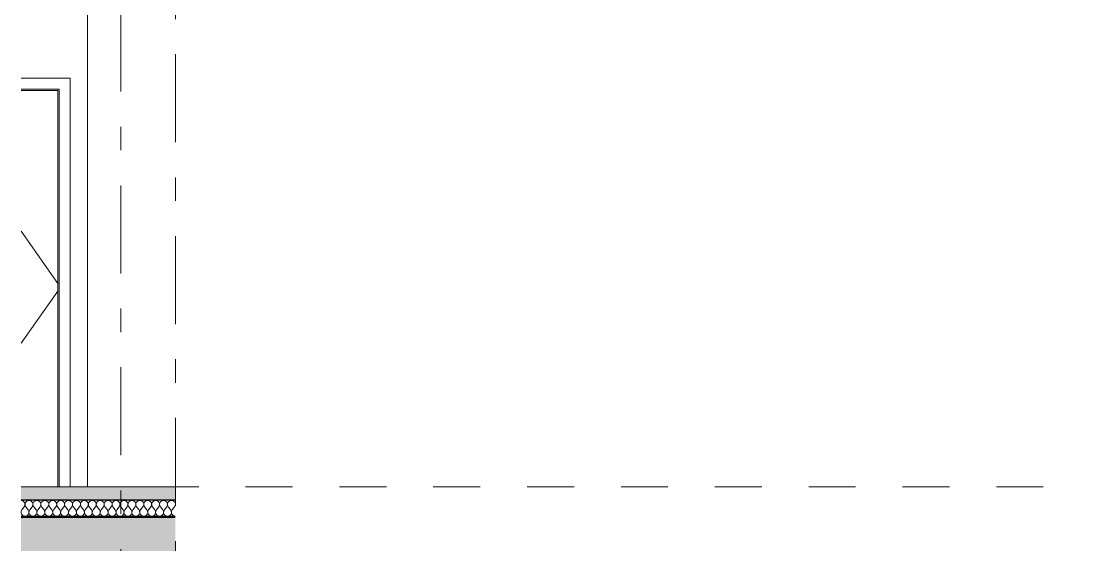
# Model space of a CAD drawing. Header units: millimetres. Extents: x -48147 to 1428745, y -495156 to 18123.
# Drawn here: x 1374573 to 1380907, y -490248 to -487097 of the extents above; entities that cross this region are included whole.
import ezdxf
from ezdxf.enums import TextEntityAlignment as Align

# ---------------------------------------------------------------- set-up
doc = ezdxf.new("R2010")
doc.units = ezdxf.units.MM
doc.header["$MEASUREMENT"] = 0
for name, pattern in [('Dashed', [2822.222233, 1411.111116, -1411.111116]), ('Double Dashed', [1093.611073, 529.166651, -211.666656, 141.111112, -211.666656]), ('Hidden Line', [55, 45, -10]), ('Wipeout_Contour', [1000, 0, -1000])]:
    doc.linetypes.add(name, pattern=pattern)
for name, color, linetype, lineweight, true_color in [('0_Pen_No__103', 7, 'Continuous', 15, 0xa6a6a6), ('0_Pen_No__105', 7, 'Continuous', 15, 0xa6a6a6), ('A-230-M_FLOOR.IFC Import_Pen_No__109', 7, 'Continuous', 15, 0xa6a6a6), ('A-230-M_FLOOR.IFC Import_Pen_No__29', 7, 'Continuous', 50, 0x2a2a2a), ('New_A-15-MG_Structural_Grid_Phase_2_Pen_No__222', 7, 'Continuous', 13, 0x65af33), ('New_A-20-M_Floor_Slab_Pen_No__107', 7, 'Continuous', 15, 0xa6a6a6), ('New_A-20-M_Floor_Slab_Pen_No__109', 7, 'Continuous', 15, 0xa6a6a6), ('New_A-20-M_Floor_Slab_Pen_No__162', 7, 'Continuous', 0, 0xe47200), ('New_ArchiCAD Doors_Pen_No__63', 7, 'Continuous', 20, 0x606060)]:
    doc.layers.add(name, color=color, linetype=linetype, lineweight=lineweight, true_color=true_color)
for name, color, linetype in [('A-230-M_FLOOR.IFC Import', 7, 'Continuous'), ('A-95-P_Drawing', 7, 'Continuous'), ('New_A-15-MG_Structural_Grid_Phase_2', 7, 'Continuous'), ('New_A-20-M_Floor_Slab', 7, 'Continuous'), ('New_A-25-M_Wall_Int', 7, 'Continuous'), ('New_A-30-M_Stair', 7, 'Continuous'), ('New_ArchiCAD Doors', 7, 'Continuous'), ('S-280-M_COLUMN.IFC Import', 7, 'Continuous')]:
    doc.layers.add(name, color=color, linetype=linetype)
for name, color, linetype, lineweight in [('A-230-M_FLOOR.IFC Import_Pen_No__89', 8, 'Continuous', 20), ('A-95-P_Drawing_Pen_No__1', 7, 'Continuous', 13), ('New_A-20-M_Floor_Slab_Pen_No__1', 7, 'Continuous', 13), ('New_A-25-M_Wall_Int_Pen_No__87', 8, 'Continuous', 20), ('New_A-25-M_Wall_Int_Pen_No__93', 8, 'Continuous', 13), ('New_A-30-M_Stair_Pen_No__1', 7, 'Continuous', 13), ('New_ArchiCAD Doors_Pen_No__3', 7, 'Continuous', 18), ('S-280-M_COLUMN.IFC Import_Pen_No__88', 8, 'Continuous', 20)]:
    doc.layers.add(name, color=color, linetype=linetype, lineweight=lineweight)
doc.styles.add('GENERATED_STYLE_2', font='')
doc.styles.get('GENERATED_STYLE_2').set_extended_font_data('Swis721 BT')
pattern_1 = [(0, (1341556.5, -489898.95), (0, 779.423), [48.75, -401.25]), (0, (1341781.5, -489509.24), (0, 779.423), [48.75, -401.25]), (60, (1341556.5, -489898.95), (-675, 389.711), [48.75, -401.25]), (60, (1342006.5, -489898.95), (-675, 389.711), [48.75, -401.25]), (120, (1341605.3, -489898.95), (675, 389.711), [48.75, -401.25]), (120, (1342055.3, -489898.95), (675, 389.711), [48.75, -401.25]), (0, (1341556.51, -489823.95), (0, 150), [0, -150, 0, -225]), (45, (1341631.51, -489823.95), (-106.066, 106.066), [0, -112.5, 0, -187.5])]

# ---------------------------------------------------------------- blocks, each defined once
blk = doc.blocks.new('Section Elem_13_2', base_point=(1341556.5, -489899))
at = {"color": 254, "linetype": 'Wipeout_Contour', "lineweight": 0, "ltscale": 5842878.775057726}
blk.add_wipeout([(1376099.1, -490078.5), (1376009.5, -490078.5), (1376009.5, -490079), (1376098.3, -490079)], dxfattribs=at).dxf.layer = 'New_A-30-M_Stair'
at = {"layer": 'New_A-30-M_Stair_Pen_No__1', "linetype": 'Continuous'}
for p, q in [((1376009.5, -490079), (1376009.5, -490078.5)), ((1376098.3, -490079), (1376099.1, -490078.5))]:
    blk.add_line(p, q, dxfattribs=at)
blk = doc.blocks.new('Section Elem_17_2', base_point=(1341556.5, -489899))
at = {"color": 254, "linetype": 'Wipeout_Contour', "lineweight": 0, "ltscale": 13146805.05219246}
blk.add_wipeout([(1375523.4, -486899), (1374988.5, -486899), (1374988.5, -489899), (1375609.5, -489899), (1375609.5, -488771.3), (1379089.5, -486673.9), (1380410.6, -486674), (1381032.6, -486299), (1375523.4, -486299)], dxfattribs=at).dxf.layer = 'New_A-25-M_Wall_Int'
blk = doc.blocks.new('Section Elem_68_2', base_point=(1341556.5, -489899))
at = {"color": 254, "linetype": 'Wipeout_Contour', "lineweight": 0, "ltscale": 10247065.73238845}
blk.add_wipeout([(1379089.5, -486673.9), (1375609.5, -488771.3), (1375609.5, -489899), (1384049.5, -489899), (1384049.5, -484649), (1383769.5, -484649), (1380410.6, -486674)], dxfattribs=at).dxf.layer = 'New_A-25-M_Wall_Int'
at = {"layer": 'New_A-25-M_Wall_Int_Pen_No__93', "linetype": 'Continuous'}
for p, q in [((1375609.5, -488771.3), (1379089.5, -486673.9)), ((1375609.5, -489899), (1375609.5, -488771.3))]:
    blk.add_line(p, q, dxfattribs=at)
blk = doc.blocks.new('Section Elem_77_2', base_point=(1341556.5, -489899))
at = {"color": 254, "linetype": 'Wipeout_Contour', "lineweight": 0, "ltscale": 8753240.834238363}
blk.add_wipeout([(1374573.5, -486899), (1374573.5, -487441), (1374868.2, -487441), (1374868.2, -489899), (1374973.5, -489899), (1374973.5, -486899)], dxfattribs=at).dxf.layer = 'New_A-25-M_Wall_Int'
blk = doc.blocks.new('Section Elem_78_2', base_point=(1341556.5, -489899))
at = {"color": 254, "linetype": 'Wipeout_Contour', "lineweight": 0, "ltscale": 5836420.260635602}
blk.add_wipeout([(1374868.2, -487441), (1374802.2, -487507), (1374802.2, -489899), (1374868.2, -489899)], dxfattribs=at).dxf.layer = 'New_ArchiCAD Doors'
at = {"color": 254, "linetype": 'Wipeout_Contour', "lineweight": 0, "ltscale": 5834302.774675481}
blk.add_wipeout([(1374573.5, -487441), (1374573.5, -487507), (1374802.2, -487507), (1374868.2, -487441)], dxfattribs=at).dxf.layer = 'New_ArchiCAD Doors'
at = {"layer": 'New_ArchiCAD Doors_Pen_No__63', "linetype": 'Continuous'}
for p, q in [((1374868.2, -487441), (1374573.5, -487441)), ((1374868.2, -489899), (1374868.2, -487441))]:
    blk.add_line(p, q, dxfattribs=at)
at = {"color": 254, "linetype": 'Wipeout_Contour', "lineweight": 0, "ltscale": 5836309.418968814}
blk.add_wipeout([(1374795.2, -487514), (1374795.2, -489899), (1374802.2, -489899), (1374802.2, -487514)], dxfattribs=at).dxf.layer = 'New_ArchiCAD Doors'
at = {"color": 254, "linetype": 'Wipeout_Contour', "lineweight": 0, "ltscale": 7292963.515668019}
blk.add_wipeout([(1374573.5, -487514), (1374795.2, -487514), (1374802.2, -487514), (1374802.2, -487507), (1374573.5, -487507)], dxfattribs=at).dxf.layer = 'New_ArchiCAD Doors'
at = {"color": 254, "linetype": 'Wipeout_Contour', "lineweight": 0, "ltscale": 5835998.081115296}
blk.add_wipeout([(1374573.5, -487994), (1374573.5, -489599), (1374795.2, -489599), (1374795.2, -487994)], dxfattribs=at).dxf.layer = 'New_ArchiCAD Doors'
at = {"layer": 'New_ArchiCAD Doors_Pen_No__3', "linetype": 'Continuous'}
for p, q in [((1374573.5, -488361.9), (1374795.2, -488675.8)), ((1374573.5, -489035), (1374795.2, -488721.1))]:
    blk.add_line(p, q, dxfattribs=at)
at = {"color": 254, "linetype": 'Wipeout_Contour', "lineweight": 0, "ltscale": 5834601.649618044}
blk.add_wipeout([(1374573.5, -487514), (1374573.5, -487994), (1374795.2, -487994), (1374795.2, -487514)], dxfattribs=at).dxf.layer = 'New_ArchiCAD Doors'
at = {"color": 254, "linetype": 'Wipeout_Contour', "lineweight": 0, "ltscale": 5837274.861080419}
blk.add_wipeout([(1374573.5, -489899), (1374795.2, -489899), (1374795.2, -489599), (1374573.5, -489599)], dxfattribs=at).dxf.layer = 'New_ArchiCAD Doors'
at = {"layer": 'New_ArchiCAD Doors_Pen_No__63', "linetype": 'Continuous'}
for p, q in [((1374573.5, -487507), (1374802.2, -487507)), ((1374573.5, -487514), (1374795.2, -487514)), ((1374795.2, -487514), (1374795.2, -489899)), ((1374802.2, -487507), (1374802.2, -489899))]:
    blk.add_line(p, q, dxfattribs=at)
blk = doc.blocks.new('*X327', base_point=(1341556.5, -489899))
at = {"layer": 'New_A-20-M_Floor_Slab_Pen_No__107', "linetype": 'Continuous'}
for p, q in [((1374578.3, -490038), (1374592.5, -490018.9)), ((1374616.4, -490038), (1374602.1, -490018.9)), ((1374625.9, -490038), (1374640.2, -490018.9)), ((1374664, -490038), (1374649.7, -490018.9)), ((1374673.5, -490038), (1374687.8, -490018.9)), ((1374711.6, -490038), (1374697.3, -490018.9)), ((1374721.1, -490038), (1374735.4, -490018.9)), ((1374759.2, -490038), (1374744.9, -490018.9)), ((1374768.7, -490038), (1374783, -490018.9)), ((1374806.8, -490038), (1374792.5, -490018.9)), ((1374816.4, -490038), (1374830.6, -490018.9)), ((1374854.4, -490038), (1374840.2, -490018.9)), ((1374864, -490038), (1374878.3, -490018.9)), ((1374902.1, -490038), (1374887.8, -490018.9)), ((1374911.6, -490038), (1374925.9, -490018.9)), ((1374949.7, -490038), (1374935.4, -490018.9)), ((1374959.2, -490038), (1374973.5, -490018.9)), ((1374997.3, -490038), (1374983, -490018.9)), ((1375006.8, -490038), (1375021.1, -490018.9)), ((1375044.9, -490038), (1375030.6, -490018.9)), ((1375054.4, -490038), (1375068.7, -490018.9)), ((1375092.5, -490038), (1375078.3, -490018.9)), ((1375102.1, -490038), (1375116.4, -490018.9)), ((1375140.2, -490038), (1375125.9, -490018.9)), ((1375149.7, -490038), (1375164, -490018.9)), ((1375187.8, -490038), (1375173.5, -490018.9)), ((1375197.3, -490038), (1375211.6, -490018.9)), ((1375235.4, -490038), (1375221.1, -490018.9)), ((1375244.9, -490038), (1375259.2, -490018.9)), ((1375283, -490038), (1375268.7, -490018.9)), ((1375292.5, -490038), (1375306.8, -490018.9)), ((1375330.6, -490038), (1375316.4, -490018.9)), ((1375340.2, -490038), (1375354.4, -490018.9)), ((1375378.3, -490038), (1375364, -490018.9)), ((1375387.8, -490038), (1375402.1, -490018.9)), ((1375425.9, -490038), (1375411.6, -490018.9)), ((1375435.4, -490038), (1375449.7, -490018.9)), ((1375473.5, -490038), (1375459.2, -490018.9)), ((1375483, -490038), (1375497.3, -490018.9)), ((1375521.1, -490038), (1375506.8, -490018.9)), ((1375530.6, -490038), (1375544.9, -490018.9)), ((1375568.7, -490038), (1375554.4, -490018.9)), ((1375578.3, -490038), (1375592.5, -490018.9)), ((1375616.4, -490038), (1375602.1, -490018.9)), ((1375625.9, -490038), (1375640.2, -490018.9)), ((1375664, -490038), (1375649.7, -490018.9)), ((1375673.5, -490038), (1375687.8, -490018.9)), ((1375711.6, -490038), (1375697.3, -490018.9)), ((1375721.1, -490038), (1375735.4, -490018.9)), ((1375759.2, -490038), (1375744.9, -490018.9)), ((1375768.7, -490038), (1375783, -490018.9)), ((1375806.8, -490038), (1375792.5, -490018.9)), ((1375816.4, -490038), (1375830.6, -490018.9)), ((1375854.4, -490038), (1375840.2, -490018.9)), ((1375864, -490038), (1375878.3, -490018.9)), ((1375902.1, -490038), (1375887.8, -490018.9)), ((1375911.6, -490038), (1375925.9, -490018.9)), ((1375949.7, -490038), (1375935.4, -490018.9)), ((1375959.2, -490038), (1375973.5, -490018.9)), ((1375997.3, -490038), (1375983, -490018.9)), ((1376006.8, -490038), (1376021.1, -490018.9)), ((1376044.9, -490038), (1376030.6, -490018.9)), ((1376054.4, -490038), (1376068.7, -490018.9)), ((1376092.5, -490038), (1376078.3, -490018.9)), ((1376102.1, -490038), (1376116.4, -490018.9)), ((1376140.2, -490038), (1376125.9, -490018.9)), ((1376149.7, -490038), (1376164, -490018.9)), ((1376187.8, -490038), (1376173.5, -490018.9)), ((1376197.3, -490038), (1376211.6, -490018.9)), ((1376235.4, -490038), (1376221.1, -490018.9)), ((1376244.9, -490038), (1376259.2, -490018.9)), ((1376283, -490038), (1376268.7, -490018.9)), ((1376292.5, -490038), (1376306.8, -490018.9)), ((1376330.6, -490038), (1376316.4, -490018.9)), ((1376340.2, -490038), (1376354.4, -490018.9)), ((1376378.3, -490038), (1376364, -490018.9)), ((1376387.8, -490038), (1376402.1, -490018.9)), ((1376425.9, -490038), (1376411.6, -490018.9)), ((1376435.4, -490038), (1376449.7, -490018.9)), ((1376473.5, -490038), (1376459.2, -490018.9)), ((1376483, -490038), (1376497.3, -490018.9)), ((1376521.1, -490038), (1376506.8, -490018.9)), ((1376530.6, -490038), (1376544.9, -490018.9)), ((1376568.7, -490038), (1376554.4, -490018.9)), ((1376578.3, -490038), (1376592.5, -490018.9)), ((1376616.4, -490038), (1376602.1, -490018.9)), ((1376625.9, -490038), (1376640.2, -490018.9)), ((1376664, -490038), (1376649.7, -490018.9)), ((1376673.5, -490038), (1376687.8, -490018.9)), ((1376711.6, -490038), (1376697.3, -490018.9)), ((1376721.1, -490038), (1376735.4, -490018.9)), ((1376759.2, -490038), (1376744.9, -490018.9)), ((1376768.7, -490038), (1376783, -490018.9)), ((1376806.8, -490038), (1376792.5, -490018.9)), ((1376816.4, -490038), (1376830.6, -490018.9)), ((1376854.4, -490038), (1376840.2, -490018.9)), ((1376864, -490038), (1376878.3, -490018.9)), ((1376902.1, -490038), (1376887.8, -490018.9)), ((1376911.6, -490038), (1376925.9, -490018.9)), ((1376949.7, -490038), (1376935.4, -490018.9)), ((1376959.2, -490038), (1376973.5, -490018.9)), ((1376997.3, -490038), (1376983, -490018.9)), ((1377006.8, -490038), (1377021.1, -490018.9)), ((1377044.9, -490038), (1377030.6, -490018.9)), ((1377054.4, -490038), (1377068.7, -490018.9)), ((1377092.5, -490038), (1377078.3, -490018.9)), ((1377102.1, -490038), (1377116.4, -490018.9)), ((1377140.2, -490038), (1377125.9, -490018.9)), ((1377149.7, -490038), (1377164, -490018.9)), ((1377187.8, -490038), (1377173.5, -490018.9)), ((1377197.3, -490038), (1377211.6, -490018.9)), ((1377235.4, -490038), (1377221.1, -490018.9)), ((1377244.9, -490038), (1377259.2, -490018.9)), ((1377283, -490038), (1377268.7, -490018.9)), ((1377292.5, -490038), (1377306.8, -490018.9)), ((1377330.6, -490038), (1377316.4, -490018.9)), ((1377340.2, -490038), (1377354.4, -490018.9)), ((1377378.3, -490038), (1377364, -490018.9)), ((1377387.8, -490038), (1377402.1, -490018.9)), ((1377425.9, -490038), (1377411.6, -490018.9)), ((1377435.4, -490038), (1377449.7, -490018.9)), ((1377473.5, -490038), (1377459.2, -490018.9)), ((1377483, -490038), (1377497.3, -490018.9)), ((1377521.1, -490038), (1377506.8, -490018.9)), ((1377530.6, -490038), (1377544.9, -490018.9)), ((1377568.7, -490038), (1377554.4, -490018.9)), ((1377578.3, -490038), (1377592.5, -490018.9)), ((1377616.4, -490038), (1377602.1, -490018.9)), ((1377625.9, -490038), (1377640.2, -490018.9)), ((1377664, -490038), (1377649.7, -490018.9)), ((1377673.5, -490038), (1377687.8, -490018.9)), ((1377711.6, -490038), (1377697.3, -490018.9)), ((1377721.1, -490038), (1377735.4, -490018.9)), ((1377759.2, -490038), (1377744.9, -490018.9)), ((1377768.7, -490038), (1377783, -490018.9)), ((1377806.8, -490038), (1377792.5, -490018.9)), ((1377816.4, -490038), (1377830.6, -490018.9)), ((1377854.4, -490038), (1377840.2, -490018.9)), ((1377864, -490038), (1377878.3, -490018.9)), ((1377902.1, -490038), (1377887.8, -490018.9)), ((1377911.6, -490038), (1377925.9, -490018.9)), ((1377949.7, -490038), (1377935.4, -490018.9)), ((1377959.2, -490038), (1377973.5, -490018.9)), ((1377997.3, -490038), (1377983, -490018.9)), ((1378006.8, -490038), (1378021.1, -490018.9)), ((1378044.9, -490038), (1378030.6, -490018.9)), ((1378054.4, -490038), (1378068.7, -490018.9)), ((1378092.5, -490038), (1378078.3, -490018.9)), ((1378102.1, -490038), (1378116.4, -490018.9)), ((1378140.2, -490038), (1378125.9, -490018.9)), ((1378149.7, -490038), (1378164, -490018.9)), ((1378187.8, -490038), (1378173.5, -490018.9)), ((1378197.3, -490038), (1378211.6, -490018.9)), ((1378235.4, -490038), (1378221.1, -490018.9)), ((1378244.9, -490038), (1378259.2, -490018.9)), ((1378283, -490038), (1378268.7, -490018.9)), ((1378292.5, -490038), (1378306.8, -490018.9)), ((1378330.6, -490038), (1378316.4, -490018.9)), ((1378340.2, -490038), (1378354.4, -490018.9)), ((1378378.3, -490038), (1378364, -490018.9)), ((1378387.8, -490038), (1378402.1, -490018.9)), ((1378425.9, -490038), (1378411.6, -490018.9)), ((1378435.4, -490038), (1378449.7, -490018.9)), ((1378473.5, -490038), (1378459.2, -490018.9)), ((1378483, -490038), (1378497.3, -490018.9)), ((1378521.1, -490038), (1378506.8, -490018.9)), ((1378530.6, -490038), (1378544.9, -490018.9)), ((1378568.7, -490038), (1378554.4, -490018.9)), ((1378578.3, -490038), (1378592.5, -490018.9)), ((1378616.4, -490038), (1378602.1, -490018.9)), ((1378625.9, -490038), (1378640.2, -490018.9)), ((1378664, -490038), (1378649.7, -490018.9)), ((1378673.5, -490038), (1378687.8, -490018.9)), ((1378711.6, -490038), (1378697.3, -490018.9)), ((1378721.1, -490038), (1378735.4, -490018.9)), ((1378759.2, -490038), (1378744.9, -490018.9)), ((1378768.7, -490038), (1378783, -490018.9)), ((1378806.8, -490038), (1378792.5, -490018.9)), ((1378816.4, -490038), (1378830.6, -490018.9)), ((1378854.4, -490038), (1378840.2, -490018.9)), ((1378864, -490038), (1378878.3, -490018.9)), ((1378902.1, -490038), (1378887.8, -490018.9)), ((1378911.6, -490038), (1378925.9, -490018.9)), ((1378949.7, -490038), (1378935.4, -490018.9)), ((1378959.2, -490038), (1378973.5, -490018.9)), ((1378997.3, -490038), (1378983, -490018.9)), ((1379006.8, -490038), (1379021.1, -490018.9)), ((1379044.9, -490038), (1379030.6, -490018.9)), ((1379054.4, -490038), (1379068.7, -490018.9)), ((1379092.5, -490038), (1379078.3, -490018.9)), ((1379102.1, -490038), (1379116.4, -490018.9)), ((1379140.2, -490038), (1379125.9, -490018.9)), ((1379149.7, -490038), (1379164, -490018.9)), ((1379187.8, -490038), (1379173.5, -490018.9)), ((1379197.3, -490038), (1379211.6, -490018.9)), ((1379235.4, -490038), (1379221.1, -490018.9)), ((1379244.9, -490038), (1379259.2, -490018.9)), ((1379283, -490038), (1379268.7, -490018.9)), ((1379292.5, -490038), (1379306.8, -490018.9)), ((1379330.6, -490038), (1379316.4, -490018.9)), ((1379340.2, -490038), (1379354.4, -490018.9)), ((1379378.3, -490038), (1379364, -490018.9)), ((1379387.8, -490038), (1379402.1, -490018.9)), ((1379425.9, -490038), (1379411.6, -490018.9)), ((1379435.4, -490038), (1379449.7, -490018.9)), ((1379473.5, -490038), (1379459.2, -490018.9)), ((1379483, -490038), (1379497.3, -490018.9)), ((1379521.1, -490038), (1379506.8, -490018.9)), ((1379530.6, -490038), (1379544.9, -490018.9)), ((1379568.7, -490038), (1379554.4, -490018.9)), ((1379578.3, -490038), (1379592.5, -490018.9)), ((1379616.4, -490038), (1379602.1, -490018.9)), ((1379625.9, -490038), (1379640.2, -490018.9)), ((1379664, -490038), (1379649.7, -490018.9)), ((1379673.5, -490038), (1379687.8, -490018.9)), ((1379711.6, -490038), (1379697.3, -490018.9)), ((1379721.1, -490038), (1379735.4, -490018.9)), ((1379759.2, -490038), (1379744.9, -490018.9)), ((1379768.7, -490038), (1379783, -490018.9)), ((1379806.8, -490038), (1379792.5, -490018.9)), ((1379816.4, -490038), (1379830.6, -490018.9)), ((1379854.4, -490038), (1379840.2, -490018.9)), ((1379864, -490038), (1379878.3, -490018.9)), ((1379902.1, -490038), (1379887.8, -490018.9)), ((1379911.6, -490038), (1379925.9, -490018.9)), ((1379949.7, -490038), (1379935.4, -490018.9)), ((1379959.2, -490038), (1379973.5, -490018.9)), ((1379997.3, -490038), (1379983, -490018.9)), ((1380006.8, -490038), (1380021.1, -490018.9)), ((1380044.9, -490038), (1380030.6, -490018.9)), ((1380054.4, -490038), (1380068.7, -490018.9)), ((1380092.5, -490038), (1380078.3, -490018.9)), ((1380102.1, -490038), (1380116.4, -490018.9)), ((1380140.2, -490038), (1380125.9, -490018.9)), ((1380149.7, -490038), (1380164, -490018.9)), ((1380187.8, -490038), (1380173.5, -490018.9)), ((1380197.3, -490038), (1380211.6, -490018.9)), ((1380235.4, -490038), (1380221.1, -490018.9)), ((1380244.9, -490038), (1380259.2, -490018.9)), ((1380283, -490038), (1380268.7, -490018.9)), ((1380292.5, -490038), (1380306.8, -490018.9)), ((1380330.6, -490038), (1380316.4, -490018.9)), ((1380340.2, -490038), (1380354.4, -490018.9)), ((1380378.3, -490038), (1380364, -490018.9)), ((1380387.8, -490038), (1380402.1, -490018.9)), ((1380425.9, -490038), (1380411.6, -490018.9)), ((1380435.4, -490038), (1380449.7, -490018.9)), ((1380473.5, -490038), (1380459.2, -490018.9)), ((1380483, -490038), (1380497.3, -490018.9)), ((1380521.1, -490038), (1380506.8, -490018.9)), ((1380530.6, -490038), (1380544.9, -490018.9)), ((1380568.7, -490038), (1380554.4, -490018.9)), ((1380578.3, -490038), (1380592.5, -490018.9)), ((1380616.4, -490038), (1380602.1, -490018.9)), ((1380625.9, -490038), (1380640.2, -490018.9)), ((1380664, -490038), (1380649.7, -490018.9)), ((1380673.5, -490038), (1380687.8, -490018.9)), ((1380711.6, -490038), (1380697.3, -490018.9)), ((1380721.1, -490038), (1380735.4, -490018.9)), ((1380759.2, -490038), (1380744.9, -490018.9)), ((1380768.7, -490038), (1380783, -490018.9)), ((1380806.8, -490038), (1380792.5, -490018.9)), ((1380816.4, -490038), (1380830.6, -490018.9)), ((1380854.4, -490038), (1380840.2, -490018.9)), ((1380864, -490038), (1380878.3, -490018.9)), ((1380902.1, -490038), (1380887.8, -490018.9))]:
    blk.add_line(p, q, dxfattribs=at)
for centre, start, end in [((1374573.5, -490004.6), 323.1301, 90), ((1374621.1, -490004.6), 90, 216.8699), ((1374621.1, -490004.6), 323.1301, 90), ((1374668.7, -490004.6), 90, 216.8699), ((1374668.7, -490004.6), 323.1301, 90), ((1374716.4, -490004.6), 90, 216.8699), ((1374716.4, -490004.6), 323.1301, 90), ((1374764, -490004.6), 90, 216.8699), ((1374764, -490004.6), 323.1301, 90), ((1374811.6, -490004.6), 90, 216.8699), ((1374811.6, -490004.6), 323.1301, 90), ((1374859.2, -490004.6), 90, 216.8699), ((1374859.2, -490004.6), 323.1301, 90), ((1374906.8, -490004.6), 90, 216.8699), ((1374906.8, -490004.6), 323.1301, 90), ((1374954.4, -490004.6), 90, 216.8699), ((1374954.4, -490004.6), 323.1301, 90), ((1375002.1, -490004.6), 90, 216.8699), ((1375002.1, -490004.6), 323.1301, 90), ((1375049.7, -490004.6), 90, 216.8699), ((1375049.7, -490004.6), 323.1301, 90), ((1375097.3, -490004.6), 90, 216.8699), ((1375097.3, -490004.6), 323.1301, 90), ((1375144.9, -490004.6), 90, 216.8699), ((1375144.9, -490004.6), 323.1301, 90), ((1375192.5, -490004.6), 90, 216.8699), ((1375192.5, -490004.6), 323.1301, 90), ((1375240.2, -490004.6), 90, 216.8699), ((1375240.2, -490004.6), 323.1301, 90), ((1375287.8, -490004.6), 90, 216.8699), ((1375287.8, -490004.6), 323.1301, 90), ((1375335.4, -490004.6), 90, 216.8699), ((1375335.4, -490004.6), 323.1301, 90), ((1375383, -490004.6), 90, 216.8699), ((1375383, -490004.6), 323.1301, 90), ((1375430.6, -490004.6), 90, 216.8699), ((1375430.6, -490004.6), 323.1301, 90), ((1375478.3, -490004.6), 90, 216.8699), ((1375478.3, -490004.6), 323.1301, 90), ((1375525.9, -490004.6), 90, 216.8699), ((1375525.9, -490004.6), 323.1301, 90), ((1375573.5, -490004.6), 90, 216.8699), ((1375573.5, -490004.6), 323.1301, 90), ((1375621.1, -490004.6), 90, 216.8699), ((1375621.1, -490004.6), 323.1301, 90), ((1375668.7, -490004.6), 90, 216.8699), ((1375668.7, -490004.6), 323.1301, 90), ((1375716.4, -490004.6), 90, 216.8699), ((1375716.4, -490004.6), 323.1301, 90), ((1375764, -490004.6), 90, 216.8699), ((1375764, -490004.6), 323.1301, 90), ((1375811.6, -490004.6), 90, 216.8699), ((1375811.6, -490004.6), 323.1301, 90), ((1375859.2, -490004.6), 90, 216.8699), ((1375859.2, -490004.6), 323.1301, 90), ((1375906.8, -490004.6), 90, 216.8699), ((1375906.8, -490004.6), 323.1301, 90), ((1375954.4, -490004.6), 90, 216.8699), ((1375954.4, -490004.6), 323.1301, 90), ((1376002.1, -490004.6), 90, 216.8699), ((1376002.1, -490004.6), 323.1301, 90), ((1376049.7, -490004.6), 90, 216.8699), ((1376049.7, -490004.6), 323.1301, 90), ((1376097.3, -490004.6), 90, 216.8699), ((1376097.3, -490004.6), 323.1301, 90), ((1376144.9, -490004.6), 90, 216.8699), ((1376144.9, -490004.6), 323.1301, 90), ((1376192.5, -490004.6), 90, 216.8699), ((1376192.5, -490004.6), 323.1301, 90), ((1376240.2, -490004.6), 90, 216.8699), ((1376240.2, -490004.6), 323.1301, 90), ((1376287.8, -490004.6), 90, 216.8699), ((1376287.8, -490004.6), 323.1301, 90), ((1376335.4, -490004.6), 90, 216.8699), ((1376335.4, -490004.6), 323.1301, 90), ((1376383, -490004.6), 90, 216.8699), ((1376383, -490004.6), 323.1301, 90), ((1376430.6, -490004.6), 90, 216.8699), ((1376430.6, -490004.6), 323.1301, 90), ((1376478.3, -490004.6), 90, 216.8699), ((1376478.3, -490004.6), 323.1301, 90), ((1376525.9, -490004.6), 90, 216.8699), ((1376525.9, -490004.6), 323.1301, 90), ((1376573.5, -490004.6), 90, 216.8699), ((1376573.5, -490004.6), 323.1301, 90), ((1376621.1, -490004.6), 90, 216.8699), ((1376621.1, -490004.6), 323.1301, 90), ((1376668.7, -490004.6), 90, 216.8699), ((1376668.7, -490004.6), 323.1301, 90), ((1376716.4, -490004.6), 90, 216.8699), ((1376716.4, -490004.6), 323.1301, 90), ((1376764, -490004.6), 90, 216.8699), ((1376764, -490004.6), 323.1301, 90), ((1376811.6, -490004.6), 90, 216.8699), ((1376811.6, -490004.6), 323.1301, 90), ((1376859.2, -490004.6), 90, 216.8699), ((1376859.2, -490004.6), 323.1301, 90), ((1376906.8, -490004.6), 90, 216.8699), ((1376906.8, -490004.6), 323.1301, 90), ((1376954.4, -490004.6), 90, 216.8699), ((1376954.4, -490004.6), 323.1301, 90), ((1377002.1, -490004.6), 90, 216.8699), ((1377002.1, -490004.6), 323.1301, 90), ((1377049.7, -490004.6), 90, 216.8699), ((1377049.7, -490004.6), 323.1301, 90), ((1377097.3, -490004.6), 90, 216.8699), ((1377097.3, -490004.6), 323.1301, 90), ((1377144.9, -490004.6), 90, 216.8699), ((1377144.9, -490004.6), 323.1301, 90), ((1377192.5, -490004.6), 90, 216.8699), ((1377192.5, -490004.6), 323.1301, 90), ((1377240.2, -490004.6), 90, 216.8699), ((1377240.2, -490004.6), 323.1301, 90), ((1377287.8, -490004.6), 90, 216.8699), ((1377287.8, -490004.6), 323.1301, 90), ((1377335.4, -490004.6), 90, 216.8699), ((1377335.4, -490004.6), 323.1301, 90), ((1377383, -490004.6), 90, 216.8699), ((1377383, -490004.6), 323.1301, 90), ((1377430.6, -490004.6), 90, 216.8699), ((1377430.6, -490004.6), 323.1301, 90), ((1377478.3, -490004.6), 90, 216.8699), ((1377478.3, -490004.6), 323.1301, 90), ((1377525.9, -490004.6), 90, 216.8699), ((1377525.9, -490004.6), 323.1301, 90), ((1377573.5, -490004.6), 90, 216.8699), ((1377573.5, -490004.6), 323.1301, 90), ((1377621.1, -490004.6), 90, 216.8699), ((1377621.1, -490004.6), 323.1301, 90), ((1377668.7, -490004.6), 90, 216.8699), ((1377668.7, -490004.6), 323.1301, 90), ((1377716.4, -490004.6), 90, 216.8699), ((1377716.4, -490004.6), 323.1301, 90), ((1377764, -490004.6), 90, 216.8699), ((1377764, -490004.6), 323.1301, 90), ((1377811.6, -490004.6), 90, 216.8699), ((1377811.6, -490004.6), 323.1301, 90), ((1377859.2, -490004.6), 90, 216.8699), ((1377859.2, -490004.6), 323.1301, 90), ((1377906.8, -490004.6), 90, 216.8699), ((1377906.8, -490004.6), 323.1301, 90), ((1377954.4, -490004.6), 90, 216.8699), ((1377954.4, -490004.6), 323.1301, 90), ((1378002.1, -490004.6), 90, 216.8699), ((1378002.1, -490004.6), 323.1301, 90), ((1378049.7, -490004.6), 90, 216.8699), ((1378049.7, -490004.6), 323.1301, 90), ((1378097.3, -490004.6), 90, 216.8699), ((1378097.3, -490004.6), 323.1301, 90), ((1378144.9, -490004.6), 90, 216.8699), ((1378144.9, -490004.6), 323.1301, 90), ((1378192.5, -490004.6), 90, 216.8699), ((1378192.5, -490004.6), 323.1301, 90), ((1378240.2, -490004.6), 90, 216.8699), ((1378240.2, -490004.6), 323.1301, 90), ((1378287.8, -490004.6), 90, 216.8699), ((1378287.8, -490004.6), 323.1301, 90), ((1378335.4, -490004.6), 90, 216.8699), ((1378335.4, -490004.6), 323.1301, 90), ((1378383, -490004.6), 90, 216.8699), ((1378383, -490004.6), 323.1301, 90), ((1378430.6, -490004.6), 90, 216.8699), ((1378430.6, -490004.6), 323.1301, 90), ((1378478.3, -490004.6), 90, 216.8699), ((1378478.3, -490004.6), 323.1301, 90), ((1378525.9, -490004.6), 90, 216.8699), ((1378525.9, -490004.6), 323.1301, 90), ((1378573.5, -490004.6), 90, 216.8699), ((1378573.5, -490004.6), 323.1301, 90), ((1378621.1, -490004.6), 90, 216.8699), ((1378621.1, -490004.6), 323.1301, 90), ((1378668.7, -490004.6), 90, 216.8699), ((1378668.7, -490004.6), 323.1301, 90), ((1378716.4, -490004.6), 90, 216.8699), ((1378716.4, -490004.6), 323.1301, 90), ((1378764, -490004.6), 90, 216.8699), ((1378764, -490004.6), 323.1301, 90), ((1378811.6, -490004.6), 90, 216.8699), ((1378811.6, -490004.6), 323.1301, 90), ((1378859.2, -490004.6), 90, 216.8699), ((1378859.2, -490004.6), 323.1301, 90), ((1378906.8, -490004.6), 90, 216.8699), ((1378906.8, -490004.6), 323.1301, 90), ((1378954.4, -490004.6), 90, 216.8699), ((1378954.4, -490004.6), 323.1301, 90), ((1379002.1, -490004.6), 90, 216.8699), ((1379002.1, -490004.6), 323.1301, 90), ((1379049.7, -490004.6), 90, 216.8699), ((1379049.7, -490004.6), 323.1301, 90), ((1379097.3, -490004.6), 90, 216.8699), ((1379097.3, -490004.6), 323.1301, 90), ((1379144.9, -490004.6), 90, 216.8699), ((1379144.9, -490004.6), 323.1301, 90), ((1379192.5, -490004.6), 90, 216.8699), ((1379192.5, -490004.6), 323.1301, 90), ((1379240.2, -490004.6), 90, 216.8699), ((1379240.2, -490004.6), 323.1301, 90), ((1379287.8, -490004.6), 90, 216.8699), ((1379287.8, -490004.6), 323.1301, 90), ((1379335.4, -490004.6), 90, 216.8699), ((1379335.4, -490004.6), 323.1301, 90), ((1379383, -490004.6), 90, 216.8699), ((1379383, -490004.6), 323.1301, 90), ((1379430.6, -490004.6), 90, 216.8699), ((1379430.6, -490004.6), 323.1301, 90), ((1379478.3, -490004.6), 90, 216.8699), ((1379478.3, -490004.6), 323.1301, 90), ((1379525.9, -490004.6), 90, 216.8699), ((1379525.9, -490004.6), 323.1301, 90), ((1379573.5, -490004.6), 90, 216.8699), ((1379573.5, -490004.6), 323.1301, 90), ((1379621.1, -490004.6), 90, 216.8699), ((1379621.1, -490004.6), 323.1301, 90), ((1379668.7, -490004.6), 90, 216.8699), ((1379668.7, -490004.6), 323.1301, 90), ((1379716.4, -490004.6), 90, 216.8699), ((1379716.4, -490004.6), 323.1301, 90), ((1379764, -490004.6), 90, 216.8699), ((1379764, -490004.6), 323.1301, 90), ((1379811.6, -490004.6), 90, 216.8699), ((1379811.6, -490004.6), 323.1301, 90), ((1379859.2, -490004.6), 90, 216.8699), ((1379859.2, -490004.6), 323.1301, 90), ((1379906.8, -490004.6), 90, 216.8699), ((1379906.8, -490004.6), 323.1301, 90), ((1379954.4, -490004.6), 90, 216.8699), ((1379954.4, -490004.6), 323.1301, 90), ((1380002.1, -490004.6), 90, 216.8699), ((1380002.1, -490004.6), 323.1301, 90), ((1380049.7, -490004.6), 90, 216.8699), ((1380049.7, -490004.6), 323.1301, 90), ((1380097.3, -490004.6), 90, 216.8699), ((1380097.3, -490004.6), 323.1301, 90), ((1380144.9, -490004.6), 90, 216.8699), ((1380144.9, -490004.6), 323.1301, 90), ((1380192.5, -490004.6), 90, 216.8699), ((1380192.5, -490004.6), 323.1301, 90), ((1380240.2, -490004.6), 90, 216.8699), ((1380240.2, -490004.6), 323.1301, 90), ((1380287.8, -490004.6), 90, 216.8699), ((1380287.8, -490004.6), 323.1301, 90), ((1380335.4, -490004.6), 90, 216.8699), ((1380335.4, -490004.6), 323.1301, 90), ((1380383, -490004.6), 90, 216.8699), ((1380383, -490004.6), 323.1301, 90), ((1380430.6, -490004.6), 90, 216.8699), ((1380430.6, -490004.6), 323.1301, 90), ((1380478.3, -490004.6), 90, 216.8699), ((1380478.3, -490004.6), 323.1301, 90), ((1380525.9, -490004.6), 90, 216.8699), ((1380525.9, -490004.6), 323.1301, 90), ((1380573.5, -490004.6), 90, 216.8699), ((1380573.5, -490004.6), 323.1301, 90), ((1380621.1, -490004.6), 90, 216.8699), ((1380621.1, -490004.6), 323.1301, 90), ((1380668.7, -490004.6), 90, 216.8699), ((1380668.7, -490004.6), 323.1301, 90), ((1380716.4, -490004.6), 90, 216.8699), ((1380716.4, -490004.6), 323.1301, 90), ((1380764, -490004.6), 90, 216.8699), ((1380764, -490004.6), 323.1301, 90), ((1380811.6, -490004.6), 90, 216.8699), ((1380811.6, -490004.6), 323.1301, 90), ((1380859.2, -490004.6), 90, 216.8699), ((1380859.2, -490004.6), 323.1301, 90), ((1380906.8, -490004.6), 90, 216.8699), ((1380906.8, -490004.6), 323.1301, 90), ((1374597.3, -490052.3), 143.1301, 36.8699), ((1374644.9, -490052.3), 143.1301, 36.8699), ((1374692.5, -490052.3), 143.1301, 36.8699), ((1374740.2, -490052.3), 143.1301, 36.8699), ((1374787.8, -490052.3), 143.1301, 36.8699), ((1374835.4, -490052.3), 143.1301, 36.8699), ((1374883, -490052.3), 143.1301, 36.8699), ((1374930.6, -490052.3), 143.1301, 36.8699), ((1374978.3, -490052.3), 143.1301, 36.8699), ((1375025.9, -490052.3), 143.1301, 36.8699), ((1375073.5, -490052.3), 143.1301, 36.8699), ((1375121.1, -490052.3), 143.1301, 36.8699), ((1375168.7, -490052.3), 143.1301, 36.8699), ((1375216.4, -490052.3), 143.1301, 36.8699), ((1375264, -490052.3), 143.1301, 36.8699), ((1375311.6, -490052.3), 143.1301, 36.8699), ((1375359.2, -490052.3), 143.1301, 36.8699), ((1375406.8, -490052.3), 143.1301, 36.8699), ((1375454.4, -490052.3), 143.1301, 36.8699), ((1375502.1, -490052.3), 143.1301, 36.8699), ((1375549.7, -490052.3), 143.1301, 36.8699), ((1375597.3, -490052.3), 143.1301, 36.8699), ((1375644.9, -490052.3), 143.1301, 36.8699), ((1375692.5, -490052.3), 143.1301, 36.8699), ((1375740.2, -490052.3), 143.1301, 36.8699), ((1375787.8, -490052.3), 143.1301, 36.8699), ((1375835.4, -490052.3), 143.1301, 36.8699), ((1375883, -490052.3), 143.1301, 36.8699), ((1375930.6, -490052.3), 143.1301, 36.8699), ((1375978.3, -490052.3), 143.1301, 36.8699), ((1376025.9, -490052.3), 143.1301, 36.8699), ((1376073.5, -490052.3), 143.1301, 36.8699), ((1376121.1, -490052.3), 143.1301, 36.8699), ((1376168.7, -490052.3), 143.1301, 36.8699), ((1376216.4, -490052.3), 143.1301, 36.8699), ((1376264, -490052.3), 143.1301, 36.8699), ((1376311.6, -490052.3), 143.1301, 36.8699), ((1376359.2, -490052.3), 143.1301, 36.8699), ((1376406.8, -490052.3), 143.1301, 36.8699), ((1376454.4, -490052.3), 143.1301, 36.8699), ((1376502.1, -490052.3), 143.1301, 36.8699), ((1376549.7, -490052.3), 143.1301, 36.8699), ((1376597.3, -490052.3), 143.1301, 36.8699), ((1376644.9, -490052.3), 143.1301, 36.8699), ((1376692.5, -490052.3), 143.1301, 36.8699), ((1376740.2, -490052.3), 143.1301, 36.8699), ((1376787.8, -490052.3), 143.1301, 36.8699), ((1376835.4, -490052.3), 143.1301, 36.8699), ((1376883, -490052.3), 143.1301, 36.8699), ((1376930.6, -490052.3), 143.1301, 36.8699), ((1376978.3, -490052.3), 143.1301, 36.8699), ((1377025.9, -490052.3), 143.1301, 36.8699), ((1377073.5, -490052.3), 143.1301, 36.8699), ((1377121.1, -490052.3), 143.1301, 36.8699), ((1377168.7, -490052.3), 143.1301, 36.8699), ((1377216.4, -490052.3), 143.1301, 36.8699), ((1377264, -490052.3), 143.1301, 36.8699), ((1377311.6, -490052.3), 143.1301, 36.8699), ((1377359.2, -490052.3), 143.1301, 36.8699), ((1377406.8, -490052.3), 143.1301, 36.8699), ((1377454.4, -490052.3), 143.1301, 36.8699), ((1377502.1, -490052.3), 143.1301, 36.8699), ((1377549.7, -490052.3), 143.1301, 36.8699), ((1377597.3, -490052.3), 143.1301, 36.8699), ((1377644.9, -490052.3), 143.1301, 36.8699), ((1377692.5, -490052.3), 143.1301, 36.8699), ((1377740.2, -490052.3), 143.1301, 36.8699), ((1377787.8, -490052.3), 143.1301, 36.8699), ((1377835.4, -490052.3), 143.1301, 36.8699), ((1377883, -490052.3), 143.1301, 36.8699), ((1377930.6, -490052.3), 143.1301, 36.8699), ((1377978.3, -490052.3), 143.1301, 36.8699), ((1378025.9, -490052.3), 143.1301, 36.8699), ((1378073.5, -490052.3), 143.1301, 36.8699), ((1378121.1, -490052.3), 143.1301, 36.8699), ((1378168.7, -490052.3), 143.1301, 36.8699), ((1378216.4, -490052.3), 143.1301, 36.8699), ((1378264, -490052.3), 143.1301, 36.8699), ((1378311.6, -490052.3), 143.1301, 36.8699), ((1378359.2, -490052.3), 143.1301, 36.8699), ((1378406.8, -490052.3), 143.1301, 36.8699), ((1378454.4, -490052.3), 143.1301, 36.8699), ((1378502.1, -490052.3), 143.1301, 36.8699), ((1378549.7, -490052.3), 143.1301, 36.8699), ((1378597.3, -490052.3), 143.1301, 36.8699), ((1378644.9, -490052.3), 143.1301, 36.8699), ((1378692.5, -490052.3), 143.1301, 36.8699), ((1378740.2, -490052.3), 143.1301, 36.8699), ((1378787.8, -490052.3), 143.1301, 36.8699), ((1378835.4, -490052.3), 143.1301, 36.8699), ((1378883, -490052.3), 143.1301, 36.8699), ((1378930.6, -490052.3), 143.1301, 36.8699), ((1378978.3, -490052.3), 143.1301, 36.8699), ((1379025.9, -490052.3), 143.1301, 36.8699), ((1379073.5, -490052.3), 143.1301, 36.8699), ((1379121.1, -490052.3), 143.1301, 36.8699), ((1379168.7, -490052.3), 143.1301, 36.8699), ((1379216.4, -490052.3), 143.1301, 36.8699), ((1379264, -490052.3), 143.1301, 36.8699), ((1379311.6, -490052.3), 143.1301, 36.8699), ((1379359.2, -490052.3), 143.1301, 36.8699), ((1379406.8, -490052.3), 143.1301, 36.8699), ((1379454.4, -490052.3), 143.1301, 36.8699), ((1379502.1, -490052.3), 143.1301, 36.8699), ((1379549.7, -490052.3), 143.1301, 36.8699), ((1379597.3, -490052.3), 143.1301, 36.8699), ((1379644.9, -490052.3), 143.1301, 36.8699), ((1379692.5, -490052.3), 143.1301, 36.8699), ((1379740.2, -490052.3), 143.1301, 36.8699), ((1379787.8, -490052.3), 143.1301, 36.8699), ((1379835.4, -490052.3), 143.1301, 36.8699), ((1379883, -490052.3), 143.1301, 36.8699), ((1379930.6, -490052.3), 143.1301, 36.8699), ((1379978.3, -490052.3), 143.1301, 36.8699), ((1380025.9, -490052.3), 143.1301, 36.8699), ((1380073.5, -490052.3), 143.1301, 36.8699), ((1380121.1, -490052.3), 143.1301, 36.8699), ((1380168.7, -490052.3), 143.1301, 36.8699), ((1380216.4, -490052.3), 143.1301, 36.8699), ((1380264, -490052.3), 143.1301, 36.8699), ((1380311.6, -490052.3), 143.1301, 36.8699), ((1380359.2, -490052.3), 143.1301, 36.8699), ((1380406.8, -490052.3), 143.1301, 36.8699), ((1380454.4, -490052.3), 143.1301, 36.8699), ((1380502.1, -490052.3), 143.1301, 36.8699), ((1380549.7, -490052.3), 143.1301, 36.8699), ((1380597.3, -490052.3), 143.1301, 36.8699), ((1380644.9, -490052.3), 143.1301, 36.8699), ((1380692.5, -490052.3), 143.1301, 36.8699), ((1380740.2, -490052.3), 143.1301, 36.8699), ((1380787.8, -490052.3), 143.1301, 36.8699), ((1380835.4, -490052.3), 143.1301, 36.8699), ((1380883, -490052.3), 143.1301, 36.8699), ((1380930.6, -490052.3), 143.1301, 36.8699)]:
    blk.add_arc(centre, 23.8, start, end, dxfattribs=at)
blk = doc.blocks.new('Section Elem_296_2', base_point=(1341556.5, -489899))
at = {"color": 254, "linetype": 'Wipeout_Contour', "lineweight": 0, "ltscale": 5894500.686146604}
blk.add_wipeout([(1404999, -489899), (1374573.5, -489899), (1374573.5, -489978), (1404999, -489978)], dxfattribs=at).dxf.layer = 'New_A-20-M_Floor_Slab'
at = {"layer": 'New_A-20-M_Floor_Slab_Pen_No__109', "linetype": 'Continuous'}
h = blk.add_hatch(dxfattribs=at)
h.set_pattern_fill('Lightweight_Concrete_0002', color=256, style=0, pattern_type=2)
h.set_pattern_definition(pattern_1)
h.paths.add_polyline_path([(1404999, -489899), (1374573.5, -489899), (1374573.5, -489978), (1404999, -489978)])
at = {"layer": 'New_A-20-M_Floor_Slab_Pen_No__162', "linetype": 'Continuous'}
blk.add_hatch(color=256, dxfattribs=at).paths.add_polyline_path([(1374573.5, -489978), (1374573.5, -489978.5), (1404999, -489978.5), (1404999, -489978)])
at = {"layer": 'New_A-20-M_Floor_Slab_Pen_No__1', "linetype": 'Continuous'}
blk.add_line((1399546.2, -489899), (1374573.5, -489899), dxfattribs=at)
at = {"color": 254, "linetype": 'Wipeout_Contour', "lineweight": 0, "ltscale": 5894620.398170539}
blk.add_wipeout([(1374573.5, -489978.5), (1374573.5, -490078.5), (1404999, -490078.5), (1404999, -489978.5)], dxfattribs=at).dxf.layer = 'New_A-20-M_Floor_Slab'
at = {"layer": 'New_A-20-M_Floor_Slab_Pen_No__1', "linetype": 'Continuous', "flags": 128}
for points in [[(1420320.8, -489978), (1404999, -489978), (1374573.5, -489978)], [(1420320.8, -489978.5), (1404999, -489978.5), (1374573.5, -489978.5)], [(1420320.8, -490078.5), (1404999, -490078.5), (1374573.5, -490078.5)]]:
    blk.add_lwpolyline(points, dxfattribs=at)
at = {"layer": 'New_A-20-M_Floor_Slab'}
blk.add_blockref('*X327', (1341556.5, -489899), dxfattribs=at)
blk = doc.blocks.new('Section Elem_315_2', base_point=(1341556.5, -489899))
at = {"color": 254, "linetype": 'Wipeout_Contour', "lineweight": 0, "ltscale": 5836585.673393972}
blk.add_wipeout([(1374973.5, -489899), (1374988.5, -489899), (1374988.5, -486899), (1374973.5, -486899)], dxfattribs=at).dxf.layer = 'New_A-25-M_Wall_Int'
at = {"layer": 'New_A-25-M_Wall_Int_Pen_No__87', "linetype": 'Continuous'}
blk.add_line((1374973.5, -486899), (1374973.5, -489899), dxfattribs=at)
blk = doc.blocks.new('Section Elem_359_2', base_point=(1341556.5, -489899))
at = {"color": 254, "linetype": 'Wipeout_Contour', "lineweight": 0, "ltscale": 5840117.711314223}
blk.add_wipeout([(1375330.7, -490078.5), (1375312, -490078.5), (1375312, -490079), (1375330.7, -490079)], dxfattribs=at).dxf.layer = 'S-280-M_COLUMN.IFC Import'
at = {"color": 254, "linetype": 'Wipeout_Contour', "lineweight": 0, "ltscale": 5840078.644697791}
blk.add_wipeout([(1375312, -490078.5), (1375310, -490078.5), (1375310, -490079), (1375312, -490079)], dxfattribs=at).dxf.layer = 'S-280-M_COLUMN.IFC Import'
at = {"color": 254, "linetype": 'Wipeout_Contour', "lineweight": 0, "ltscale": 5840064.326473998}
blk.add_wipeout([(1375310, -490078.5), (1375304.4, -490078.5), (1375304.4, -490079), (1375310, -490079)], dxfattribs=at).dxf.layer = 'S-280-M_COLUMN.IFC Import'
at = {"color": 254, "linetype": 'Wipeout_Contour', "lineweight": 0, "ltscale": 5840039.526800364}
blk.add_wipeout([(1375304.4, -490078.5), (1375296.8, -490078.5), (1375296.8, -490079), (1375304.4, -490079)], dxfattribs=at).dxf.layer = 'S-280-M_COLUMN.IFC Import'
at = {"layer": 'S-280-M_COLUMN.IFC Import_Pen_No__88', "linetype": 'Continuous'}
blk.add_line((1375330.7, -490078.5), (1375330.7, -490079), dxfattribs=at)
at = {"color": 254, "linetype": 'Wipeout_Contour', "lineweight": 0, "ltscale": 5839560.440235976}
blk.add_wipeout([(1375296.8, -490078.5), (1375050.1, -490078.5), (1375050.1, -490079), (1375296.8, -490079)], dxfattribs=at).dxf.layer = 'S-280-M_COLUMN.IFC Import'
at = {"layer": 'S-280-M_COLUMN.IFC Import_Pen_No__88', "linetype": 'Continuous'}
for p, q in [((1375296.8, -490078.5), (1375296.8, -490079)), ((1375312, -490078.5), (1375312, -490079))]:
    blk.add_line(p, q, dxfattribs=at)
at = {"color": 254, "linetype": 'Wipeout_Contour', "lineweight": 0, "ltscale": 5839081.354449532}
blk.add_wipeout([(1375050.1, -490078.5), (1375042.5, -490078.5), (1375042.5, -490079), (1375050.1, -490079)], dxfattribs=at).dxf.layer = 'S-280-M_COLUMN.IFC Import'
at = {"color": 254, "linetype": 'Wipeout_Contour', "lineweight": 0, "ltscale": 5839056.555351017}
blk.add_wipeout([(1375042.5, -490078.5), (1375036.9, -490078.5), (1375036.9, -490079), (1375042.5, -490079)], dxfattribs=at).dxf.layer = 'S-280-M_COLUMN.IFC Import'
at = {"color": 254, "linetype": 'Wipeout_Contour', "lineweight": 0, "ltscale": 5839042.237373948}
blk.add_wipeout([(1375036.9, -490078.5), (1375034.9, -490078.5), (1375034.9, -490079), (1375036.9, -490079)], dxfattribs=at).dxf.layer = 'S-280-M_COLUMN.IFC Import'
at = {"color": 254, "linetype": 'Wipeout_Contour', "lineweight": 0, "ltscale": 5839003.171652298}
blk.add_wipeout([(1375034.9, -490078.5), (1375016.2, -490078.5), (1375016.2, -490079), (1375034.9, -490079)], dxfattribs=at).dxf.layer = 'S-280-M_COLUMN.IFC Import'
at = {"layer": 'S-280-M_COLUMN.IFC Import_Pen_No__88', "linetype": 'Continuous'}
for p, q in [((1375016.2, -490078.5), (1375016.2, -490079)), ((1375034.9, -490078.5), (1375034.9, -490079)), ((1375050.1, -490078.5), (1375050.1, -490079))]:
    blk.add_line(p, q, dxfattribs=at)
blk = doc.blocks.new('Section Elem_596_2', base_point=(1341556.5, -489899))
at = {"color": 254, "linetype": 'Wipeout_Contour', "lineweight": 0, "ltscale": 5894853.906516284}
blk.add_wipeout([(1404999, -490329), (1404999, -490079), (1374573.5, -490079), (1374573.5, -490329)], dxfattribs=at).dxf.layer = 'A-230-M_FLOOR.IFC Import'
at = {"layer": 'A-230-M_FLOOR.IFC Import_Pen_No__109', "linetype": 'Continuous'}
h = blk.add_hatch(dxfattribs=at)
h.set_pattern_fill('Lightweight_Concrete_0002', color=256, style=0, pattern_type=2)
h.set_pattern_definition(pattern_1)
h.paths.add_polyline_path([(1404999, -490329), (1404999, -490079), (1374573.5, -490079), (1374573.5, -490329)])
at = {"layer": 'A-230-M_FLOOR.IFC Import_Pen_No__29', "linetype": 'Continuous', "flags": 128}
blk.add_lwpolyline([(1420358.6, -490079), (1404999, -490079), (1374573.5, -490079)], dxfattribs=at)
blk = doc.blocks.new('Section Elem_599_2', base_point=(1341556.5, -489899))
at = {"color": 254, "linetype": 'Wipeout_Contour', "lineweight": 0, "ltscale": 5838887.561808653}
blk.add_wipeout([(1374973.5, -490078.5), (1374973.5, -490079), (1375016.2, -490079), (1375016.2, -490078.5)], dxfattribs=at).dxf.layer = 'A-230-M_FLOOR.IFC Import'
at = {"color": 254, "linetype": 'Wipeout_Contour', "lineweight": 0, "ltscale": 5841526.020936755}
blk.add_wipeout([(1375380.7, -490078.5), (1375380.7, -490079), (1376009.5, -490079), (1376009.5, -490078.5)], dxfattribs=at).dxf.layer = 'A-230-M_FLOOR.IFC Import'
at = {"color": 254, "linetype": 'Wipeout_Contour', "lineweight": 0, "ltscale": 5860891.245760962}
blk.add_wipeout([(1376098.3, -490079), (1385566.2, -490079), (1385566.2, -490078.5), (1376099.1, -490078.5)], dxfattribs=at).dxf.layer = 'A-230-M_FLOOR.IFC Import'
at = {"color": 254, "linetype": 'Wipeout_Contour', "lineweight": 0, "ltscale": 5838053.569907034}
blk.add_wipeout([(1374573.5, -490078.5), (1374573.5, -490079), (1374973.5, -490079), (1374973.5, -490078.5)], dxfattribs=at).dxf.layer = 'A-230-M_FLOOR.IFC Import'
at = {"color": 254, "linetype": 'Wipeout_Contour', "lineweight": 0, "ltscale": 5840247.139603833}
blk.add_wipeout([(1375380.7, -490078.5), (1375330.7, -490078.5), (1375330.7, -490079), (1375380.7, -490079)], dxfattribs=at).dxf.layer = 'A-230-M_FLOOR.IFC Import'
at = {"layer": 'A-230-M_FLOOR.IFC Import_Pen_No__89', "linetype": 'Continuous'}
for p, q in [((1374973.5, -490079), (1374973.5, -490078.5)), ((1375380.7, -490079), (1375380.7, -490078.5))]:
    blk.add_line(p, q, dxfattribs=at)
blk = doc.blocks.new('Standard grid marker[3]_2', base_point=(1380270.8, -468494.3))
at = {"layer": 'New_A-15-MG_Structural_Grid_Phase_2_Pen_No__222', "linetype": 'Double Dashed'}
blk.add_line((1380270.8, -469494.3), (1380270.8, -492899), dxfattribs=at)
at = {"layer": 'New_A-15-MG_Structural_Grid_Phase_2_Pen_No__222', "style": 'GENERATED_STYLE_2'}
for tag, p in [('AC_MarkerText_1_0', (1380270.8, -467950.9)), ('AC_MarkerText_1_1', (1380270.8, -494355.6))]:
    blk.add_attdef(tag, text='', height=350, rotation=360, dxfattribs=at).set_placement(p, align=Align.MIDDLE_CENTER)
blk = doc.blocks.new('Standard grid marker[9]_2', base_point=(1375173.5, -468494.3))
at = {"layer": 'New_A-15-MG_Structural_Grid_Phase_2_Pen_No__222', "linetype": 'Double Dashed'}
blk.add_line((1375173.5, -469494.3), (1375173.5, -492899), dxfattribs=at)
at = {"layer": 'New_A-15-MG_Structural_Grid_Phase_2_Pen_No__222', "style": 'GENERATED_STYLE_2'}
for tag, p in [('AC_MarkerText_1_0', (1375173.5, -467950.9)), ('AC_MarkerText_1_1', (1375173.5, -494355.6))]:
    blk.add_attdef(tag, text='', height=350, rotation=360, dxfattribs=at).set_placement(p, align=Align.MIDDLE_CENTER)
blk = doc.blocks.new('S-27 Building Section_STORY_MARKER', base_point=(1341556.5, -489899))
at = {"layer": '0_Pen_No__105', "linetype": 'Dashed', "ltscale": 0.2}
blk.add_line((1357862.3, -489899), (1422610.8, -489899), dxfattribs=at)

msp = doc.modelspace()

# ---------------------------------------------------------------- block references
at = {"layer": 'New_A-25-M_Wall_Int'}
msp.add_blockref('Section Elem_17_2', (1341556.5, -489899), dxfattribs=at)
at = {"layer": 'New_A-30-M_Stair'}
msp.add_blockref('Section Elem_13_2', (1341556.5, -489899), dxfattribs=at)

# ---------------------------------------------------------------- next in the draw order: block references
at = {"layer": 'New_A-25-M_Wall_Int'}
for name in ['Section Elem_68_2', 'Section Elem_77_2']:
    msp.add_blockref(name, (1341556.5, -489899), dxfattribs=at)

# ---------------------------------------------------------------- next in the draw order: block references
at = {"layer": 'New_ArchiCAD Doors'}
msp.add_blockref('Section Elem_78_2', (1341556.5, -489899), dxfattribs=at)

# ---------------------------------------------------------------- next in the draw order: block references
at = {"layer": 'New_A-20-M_Floor_Slab'}
msp.add_blockref('Section Elem_296_2', (1341556.5, -489899), dxfattribs=at)

# ---------------------------------------------------------------- next in the draw order: linework, layer by layer
at = {"layer": '0_Pen_No__103', "linetype": 'Hidden Line', "flags": 128}
msp.add_lwpolyline([(1376009.5, -489899), (1376009.5, -489730.2), (1376289.5, -489730.2), (1376289.5, -489561.5), (1376569.5, -489561.5), (1376569.5, -489392.7), (1376849.5, -489392.7), (1376849.5, -489224), (1377129.5, -489224), (1377129.5, -489055.2), (1377409.5, -489055.2), (1377409.5, -488886.5), (1377689.5, -488886.5), (1377689.5, -488717.7), (1377969.5, -488717.7), (1377969.5, -488549), (1378249.5, -488549), (1378249.5, -488380.2), (1378529.5, -488380.2), (1378529.5, -488211.5), (1378809.5, -488211.5), (1378809.5, -488042.7), (1379089.5, -488042.7), (1379089.5, -487874), (1380690.5, -487874), (1380690.5, -487705.2), (1380970.5, -487705.2), (1380970.5, -487536.5), (1381250.5, -487536.5), (1381250.5, -487367.7), (1381530.5, -487367.7), (1381530.5, -487199), (1381810.5, -487199), (1381810.5, -487030.2), (1382090.5, -487030.2), (1382090.5, -486861.5), (1382370.5, -486861.5), (1382370.5, -486692.7), (1382650.5, -486692.7), (1382650.5, -486524), (1382930.5, -486524), (1382930.5, -486355.2), (1383210.5, -486355.2), (1383210.5, -486186.5), (1383490.5, -486186.5), (1383490.5, -486017.7), (1383770.5, -486017.7), (1383770.5, -485849), (1384050.5, -485849)], dxfattribs=at)

# ---------------------------------------------------------------- next in the draw order: block references
at = {"layer": 'New_A-25-M_Wall_Int'}
msp.add_blockref('Section Elem_315_2', (1341556.5, -489899), dxfattribs=at)

# ---------------------------------------------------------------- next in the draw order: block references
at = {"layer": 'S-280-M_COLUMN.IFC Import'}
msp.add_blockref('Section Elem_359_2', (1341556.5, -489899), dxfattribs=at)

# ---------------------------------------------------------------- next in the draw order: block references
at = {"layer": 'A-230-M_FLOOR.IFC Import'}
msp.add_blockref('Section Elem_596_2', (1341556.5, -489899), dxfattribs=at)

# ---------------------------------------------------------------- next in the draw order: block references
msp.add_blockref('Section Elem_599_2', (1341556.5, -489899), dxfattribs=at)

# ---------------------------------------------------------------- next in the draw order: block references
at = {"layer": 'New_A-15-MG_Structural_Grid_Phase_2', "color": 8, "linetype": 'Continuous', "lineweight": 15}
for name, p in [('Standard grid marker[9]_2', (1375173.5, -468494.3)), ('Standard grid marker[3]_2', (1380270.8, -468494.3))]:
    msp.add_blockref(name, p, dxfattribs=at)

# ---------------------------------------------------------------- next in the draw order: wipeouts: each hides what was drawn before it
at = {"color": 254, "linetype": 'Wipeout_Contour', "lineweight": 0, "ltscale": 5862895.990088575}
msp.add_wipeout([(1375501.9, -483182.1), (1389127.5, -483182.1), (1389127.5, -491563.4), (1375501.9, -491563.4)], dxfattribs=at).dxf.layer = 'A-95-P_Drawing'

# ---------------------------------------------------------------- next in the draw order: linework, layer by layer
at = {"layer": 'A-95-P_Drawing_Pen_No__1', "linetype": 'Double Dashed', "flags": 128}
msp.add_lwpolyline([(1375501.9, -483182.1), (1389127.5, -483182.1), (1389127.5, -491563.4), (1375501.9, -491563.4)], close=True, dxfattribs=at)

# ---------------------------------------------------------------- next in the draw order: block references
at = {"linetype": 'Continuous', "lineweight": 0}
msp.add_blockref('S-27 Building Section_STORY_MARKER', (1341556.5, -489899), dxfattribs=at)

doc.saveas('drawing.dxf')
